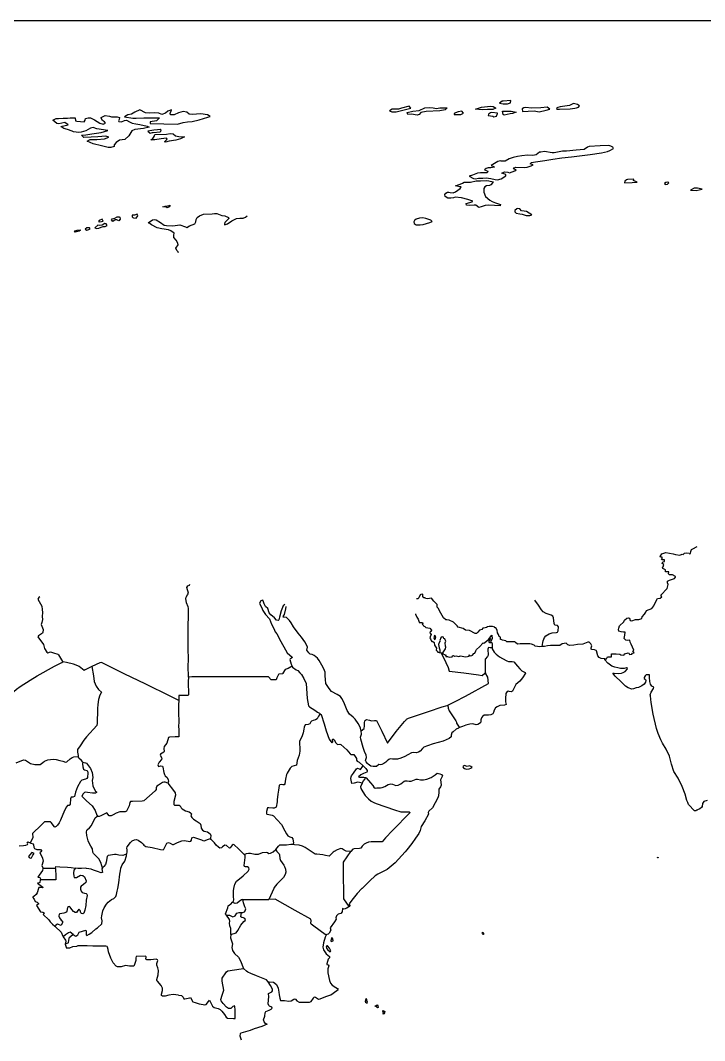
# Model space of a CAD drawing. Extents: x -180 to 180, y -90 to 90.
# Drawn here: x 7.8 to 78.6, y -15.7 to 89.9 of the extents above; entities that cross this region are included whole.
import ezdxf

# ---------------------------------------------------------------- set-up
doc = ezdxf.new("R2010")
doc.units = 0
doc.header["$MEASUREMENT"] = 0
for name, color, linetype in [('POLITICAL_BOUNDARIES', 41, 'CONTINUOUS'), ('SHORE', 131, 'CONTINUOUS'), ('World_Raster', 7, 'CONTINUOUS')]:
    doc.layers.add(name, color=color, linetype=linetype)
picture_1 = doc.add_image_def('image1.tif', size_in_pixel=(720, 360))

msp = doc.modelspace()

# ---------------------------------------------------------------- linework, layer by layer
at = {"layer": 'POLITICAL_BOUNDARIES', "linetype": 'Continuous'}
for p, q in [((51.171997, 24.453217), (51.323414, 24.415632)), ((51.323414, 24.415632), (51.491489, 24.42775))]:
    msp.add_line(p, q, dxfattribs=at)
for points in [[(20.994308, 68.949242), (21.449711, 69.244492), (21.609472, 69.290466), (21.828718, 69.25396), (22.275944, 68.978279), (22.663425, 68.710518), (22.904816, 68.651917), (23.539846, 68.632736), (24.285507, 68.73378), (24.865355, 68.512459), (25.004356, 68.445984), (25.266495, 68.611656), (25.829033, 68.824036), (25.913612, 69.049385), (25.949293, 69.274986), (26.066208, 69.471359), (26.321339, 69.661209), (26.710915, 69.829422), (27.612534, 69.871857), (27.862202, 69.903389), (28.112347, 69.90464), (28.618542, 69.710701), (28.920647, 69.659378), (29.316914, 69.503006), (29.336666, 69.382584), (28.943388, 68.967361), (28.900066, 68.802269), (28.900816, 68.712502)], [(24.151396, 65.813652), (24.100409, 65.918922), (23.953117, 66.056747), (23.859779, 66.297417), (24.084892, 66.657608), (24.071836, 66.833847), (23.889334, 67.14212), (23.661551, 67.428902), (23.663404, 67.665749), (23.691319, 67.851295), (23.344902, 68.102173), (23.116396, 68.205215), (22.404411, 68.298431), (21.91614, 68.430183), (21.336992, 68.726212), (21.060061, 68.93457), (20.994308, 68.949242)], [(28.900816, 68.712502), (29.211081, 68.848801), (29.666445, 69.151161), (30.127264, 69.371574), (30.473602, 69.426041), (30.844465, 69.435463), (31.075363, 69.527069), (31.257448, 69.656563)], [(68.250664, 23.781042), (68.417274, 23.797165), (68.550499, 23.991314), (68.940292, 23.998755), (68.93338, 24.326124), (69.049843, 24.302593), (69.425499, 24.298418), (69.801369, 24.288923), (69.904404, 24.221964), (70.235252, 24.177322), (70.325287, 24.326124), (70.676163, 24.422852), (70.758743, 24.395054), (70.823784, 24.244284), (71.071091, 24.281481), (71.138847, 24.393087), (71.281456, 24.422852), (71.172958, 24.631178), (71.277763, 24.698141), (70.98307, 25.29818), (70.886139, 25.526232), (70.835663, 25.724899), (70.593971, 25.68026), (70.445427, 25.724899), (70.259865, 25.909979), (70.329071, 26.24058), (70.380486, 26.55077), (70.189621, 26.55727), (69.962608, 26.595417), (69.719147, 26.668859), (69.666763, 26.840006), (69.702408, 26.960854), (69.78595, 27.205517), (70.226837, 27.607292), (70.291367, 27.80818), (70.532341, 28.016512), (70.714096, 28.053709), (70.807106, 27.99419), (70.878578, 27.761312), (71.041283, 27.718901), (71.44368, 27.860262), (71.773949, 27.855343), (72.093636, 27.971869), (72.127907, 28.142996), (72.38131, 28.417555), (72.506317, 28.634136), (72.585831, 28.797741), (73.123001, 29.020948), (73.337677, 29.267412), (73.566788, 29.814674), (73.725189, 30.025068), (73.999535, 30.084908), (74.16098, 30.211391), (74.043541, 30.382523), (74.723763, 31.059084), (74.830338, 31.498566), (74.746094, 31.668541), (74.731789, 31.833378), (74.964157, 31.944979), (75.253105, 32.033192), (75.479973, 32.123337), (75.570229, 32.238087), (75.565048, 32.333252), (75.264099, 32.503006), (74.948334, 32.480686), (74.863632, 32.592289), (74.881226, 32.785736), (74.528954, 32.784351), (74.530548, 33.023823), (74.257401, 33.157749), (74.217583, 33.269356), (74.314156, 33.328873), (74.366302, 33.544643), (74.19162, 33.648811), (74.253845, 33.834812), (74.426834, 33.879456), (74.427773, 34.035702), (74.1586, 34.028263), (74.113396, 34.11755), (74.204216, 34.184509), (74.183426, 34.325874), (74.031952, 34.325874), (73.991516, 34.40028), (74.162674, 34.675571), (74.564529, 34.794613), (75.333199, 34.648277), (75.588829, 34.586246), (76.006447, 34.519321), (76.257011, 34.638367), (76.374794, 34.586285), (76.496475, 34.720211), (76.693504, 34.779728), (76.972969, 34.733616), (77.028908, 34.653248), (77.134392, 34.70533), (77.166496, 34.921097), (77.236542, 35.114738), (77.4216, 35.219078), (77.730797, 35.385735), (77.823891, 35.423409)], [(25.156565, 21.899208), (25.151512, 23.074799), (25.161451, 23.678537), (25.141161, 24.942974), (25.141535, 25.254339), (25.145266, 26.175722), (25.152237, 26.836578), (25.160568, 28.5776), (25.167021, 29.0224), (25.14806, 29.187494), (24.973873, 29.599485), (24.890696, 30.024694), (24.915571, 30.164619), (25.060833, 30.41324), (25.164841, 30.604431), (25.005432, 31.181688), (25.09985, 31.334698), (25.265759, 31.437298), (25.310217, 31.530813)], [(9.778524, 30.224339), (9.687014, 30.153912), (9.578351, 29.981693), (9.974103, 29.259451), (10.040779, 28.884867), (10.064097, 28.573589), (10.018971, 28.185654), (10.064441, 27.849083), (9.992145, 27.569025), (9.921105, 27.346172), (10.126984, 26.826214), (10.099434, 26.527349), (10.061039, 26.450859), (9.761078, 26.239408), (9.649038, 26.181551), (9.580394, 26.054041), (10.152963, 25.288334), (10.265123, 24.875872), (10.518392, 24.483299), (10.628162, 24.414022), (10.872871, 24.504419), (11.189107, 24.429987), (11.651543, 24.273773), (11.731517, 24.197979), (12.118981, 23.520184), (12.16268, 23.488661)], [(61.773624, 25.056543), (61.855076, 25.485748), (61.877144, 25.644648), (62.016403, 26.001104), (62.144974, 26.173325), (62.502098, 26.384954), (62.81596, 26.501078), (63.265987, 26.535427), (63.359867, 26.567722), (63.444206, 26.682524), (63.460709, 27.120787), (63.376835, 27.247311), (63.083492, 27.271027), (63.000374, 27.448347), (62.950268, 28.051321), (62.874649, 28.222338), (62.690487, 28.322884), (62.176052, 28.49773), (61.86293, 28.673735), (61.70462, 28.88237), (61.384808, 29.363127), (61.02412, 29.850317)], [(56.360397, 25.983452), (56.427845, 25.911079), (56.316208, 25.721764), (56.267841, 25.587347), (56.266254, 25.508089), (56.310574, 25.479353), (56.364975, 25.490316)], [(51.323414, 24.415632), (51.792591, 23.426548), (52.03912, 22.907047), (52.156567, 22.50116), (53.669762, 22.332088), (55.193737, 22.131323), (55.571049, 22.082685), (55.833763, 22.293856), (55.902416, 22.319672)], [(56.608921, 24.93572), (56.388435, 24.920597), (56.207752, 24.957664), (56.159279, 24.779526), (56.192562, 24.182613), (56.102982, 24.029636), (55.861725, 23.761438), (55.862911, 23.335829), (55.873669, 22.402092), (55.902416, 22.319672)], [(4.407499, 19.153234), (5.160204, 19.297466), (5.979133, 19.461159), (7.366795, 20.638775), (7.742112, 20.933334), (8.78074, 21.587698), (9.503971, 22.01775), (11.309349, 23.0261), (12.043561, 23.405346), (12.16268, 23.488661)], [(15.171375, 22.985001), (14.48805, 22.656897), (14.383762, 22.586382), (13.847274, 22.996363), (13.731049, 23.078306), (13.277455, 23.228203), (12.537256, 23.427282), (12.16268, 23.488661)], [(24.153387, 19.491249), (23.261555, 19.924524), (20.751678, 21.180845), (18.528399, 22.248255), (16.174181, 23.397558), (15.989493, 23.371071), (15.171375, 22.985001)], [(15.171375, 22.985001), (15.335059, 22.019938), (15.411272, 21.43569), (15.599983, 20.972847), (15.849206, 20.612053), (16.165941, 20.340612), (15.991051, 20.015471), (15.872072, 19.569902), (15.796527, 19.080093), (15.758802, 18.634998), (15.768906, 18.393549), (15.741261, 18.075619), (15.733028, 17.605261), (15.717539, 17.115799), (15.692293, 16.905914), (14.599005, 15.730065), (14.333152, 15.378934), (13.941652, 14.779194), (13.684078, 14.421753), (13.681181, 14.116658), (13.73622, 13.792842), (13.742393, 13.672116)], [(35.892952, 23.038292), (35.48035, 22.785364), (35.188534, 22.701067), (34.945, 22.305698), (34.918934, 22.235661), (34.526917, 22.188889), (34.474037, 22.163176), (34.315273, 21.819124), (34.253376, 21.628151), (33.739182, 21.618793), (33.440571, 21.934755), (32.331799, 21.934654), (31.369932, 21.93541), (30.121634, 21.93449), (28.990536, 21.927904), (27.97048, 21.941025), (27.221333, 21.936657), (26.663149, 21.933407), (25.93655, 21.941877), (25.525253, 21.939491), (25.156565, 21.899208)], [(52.009716, 18.999846), (52.77103, 19.366421), (53.828022, 19.912594), (56.23386, 21.254368), (56.16386, 21.908276), (55.902416, 22.319672)], [(25.156565, 21.899208), (25.146648, 21.447971), (25.161577, 20.062719), (25.122225, 19.986242), (24.420097, 19.994843), (24.186132, 19.999823), (24.153387, 19.491249)], [(24.153387, 19.491249), (24.144499, 19.020937), (24.1376, 18.595133), (24.120995, 18.309057), (24.159174, 17.18445), (24.142056, 16.847534), (24.158407, 16.39642), (24.172489, 15.843609), (24.154602, 15.716402), (23.776836, 15.720541), (23.216738, 15.698173), (23.11344, 15.634009), (22.9258, 15.073646), (22.663568, 14.709856), (22.608509, 14.51252), (22.667362, 14.207813), (22.600122, 14.11208), (22.277237, 13.919516), (22.253372, 13.811337), (22.407085, 13.513533), (22.367981, 13.360776), (22.124067, 13.092407), (21.981709, 12.818282), (22.080385, 12.659981), (22.312698, 12.699481), (22.464621, 12.694023), (22.528028, 12.592716), (22.627371, 12.040372), (22.688744, 11.80558), (22.758989, 11.672527), (22.958628, 11.489409), (23.078367, 11.280373), (23.090385, 11.115203), (23.022615, 10.92414)], [(38.845409, 18.077682), (38.738342, 17.988092), (38.61364, 17.841223), (38.475975, 17.586252), (38.30991, 17.477257), (38.07999, 17.399649), (37.887909, 17.347691), (37.819057, 17.283747), (37.713089, 17.06072), (37.556316, 16.983559), (37.227985, 16.968908), (37.135853, 16.720556), (37.118885, 16.517122), (37.028057, 16.128965), (36.918907, 15.804255), (36.675591, 15.218196), (36.64452, 14.995612), (36.686108, 14.589165), (36.679874, 14.245974), (36.612953, 13.819812), (36.43359, 13.265898), (36.337654, 12.788717), (35.869476, 12.639791), (35.683239, 12.473459), (35.371109, 11.963217), (35.301575, 11.810283), (35.215599, 11.320433), (35.152363, 10.837063), (35.063557, 10.753926), (34.940258, 10.734132), (34.746258, 10.777462), (34.629871, 10.744999), (34.556366, 10.693727), (34.4725, 10.197527), (34.420418, 9.777757), (34.330391, 9.205243), (34.347897, 8.970187), (34.245422, 8.448439), (34.034191, 8.313717), (33.904495, 8.319306), (33.48711, 8.374022), (33.342674, 8.360459), (33.258034, 7.997684), (33.233459, 7.787812), (33.275829, 7.7245), (33.491379, 7.674941), (33.822163, 7.619704), (33.972488, 7.544331), (34.334518, 7.133368), (34.811184, 6.653161), (35.149384, 5.994186), (35.304375, 5.664604), (35.460922, 5.474866), (35.668472, 5.348983), (35.855217, 5.305597), (35.976311, 5.166492), (36.029057, 4.721907), (36.013779, 4.645551), (36.005898, 4.581953)], [(43.031712, 16.338448), (43.343391, 16.591829), (43.394417, 16.846292), (43.375919, 17.151176), (43.425648, 17.373852), (43.503525, 17.456903), (43.60099, 17.501955), (43.902824, 17.433844), (44.103352, 17.377829), (44.425205, 17.398787), (44.628838, 17.393629), (45.173775, 16.291246), (45.75948, 15.074724), (46.678226, 16.274685), (47.536331, 17.296328), (47.708599, 17.475241), (47.727028, 17.532532), (47.945385, 17.635464), (50.023277, 18.340174), (51.417061, 18.805777), (51.933514, 18.961275), (52.009716, 18.999846)], [(52.009716, 18.999846), (52.05117, 18.701488), (52.152439, 18.416187), (52.424561, 17.979412), (52.844162, 17.365608), (52.901203, 17.251589), (52.898582, 17.118151), (53.116108, 16.808107), (53.224613, 16.67074)], [(7.328058, 13.036778), (7.929462, 13.281866), (8.139622, 13.333957), (8.298931, 13.296757), (8.826942, 12.963011), (9.261085, 12.838454), (9.681026, 12.84093), (9.804191, 12.867085), (10.087229, 13.046728), (10.268868, 13.193985), (10.617134, 13.323161), (10.899888, 13.369322), (11.218775, 13.390276), (11.457747, 13.372615), (11.855591, 13.273274), (12.181015, 13.186216), (12.455629, 13.092496), (12.571685, 13.118608), (12.914367, 13.432066), (13.118283, 13.566743), (13.314674, 13.656885), (13.742393, 13.672116)], [(14.237101, 13.07759), (14.206785, 12.918528), (14.247578, 12.594624), (14.296453, 12.366094), (14.397173, 12.290422), (14.650026, 12.241073), (14.714494, 12.15883), (14.749423, 12.000141), (14.709593, 11.497785), (14.64383, 11.395704), (14.520426, 11.318707), (14.12227, 11.221011), (13.991504, 11.10583), (13.692288, 10.532033), (13.466138, 9.990435), (13.356635, 9.538502), (13.197736, 9.480358), (13.031716, 9.46666), (12.973657, 9.307422), (12.907807, 8.754048), (12.821063, 8.613706), (12.647949, 8.593603), (12.532445, 8.465796), (12.344718, 8.089681), (11.919612, 7.089246), (11.782964, 6.808759), (11.62475, 6.585355), (11.459311, 6.425474), (11.351353, 6.37398), (11.286496, 6.399019), (10.961712, 6.835662), (10.89679, 6.898842), (10.399669, 6.921319), (10.277217, 6.907876), (9.687808, 6.338673), (9.263991, 5.961142), (9.041525, 5.724638), (9.050218, 5.286102), (8.964746, 5.037705), (8.795475, 4.729013)], [(14.237101, 13.07759), (14.079344, 13.260975), (13.820555, 13.494618), (13.742393, 13.672116)], [(14.237101, 13.07759), (14.519106, 13.028419), (14.612905, 12.99083), (15.027904, 12.433981), (15.205419, 12.034616), (15.259027, 11.494683), (15.199064, 11.201961), (15.274869, 10.649448), (15.367174, 10.389407), (15.5388, 10.104405), (15.632114, 10.009626), (15.653492, 9.952544), (15.552135, 9.888381), (15.248872, 9.873878), (14.715009, 9.9597), (14.498572, 9.996544), (14.390109, 9.951413), (14.25967, 9.810804), (14.114523, 9.568427), (14.603739, 9.088264), (15.208096, 8.557946), (15.495214, 8.076591), (15.667103, 7.600911), (15.760622, 7.518845)], [(43.131264, 10.909723), (42.881275, 10.997214), (42.701214, 11.015219), (42.300156, 10.904807), (42.075108, 10.871704), (41.983913, 11.392258), (41.997269, 11.570278), (42.044643, 11.68494), (42.26424, 11.959496), (42.556217, 12.412398), (42.652302, 12.463801), (42.831028, 12.407674), (42.979816, 12.325937), (43.218121, 12.676861), (43.251686, 12.719285)], [(23.022615, 10.92414), (22.771019, 11.017982), (22.626566, 11.02348), (22.481506, 10.984489), (22.058805, 10.708695), (21.891363, 10.606008), (21.817051, 10.433965), (21.814888, 10.249639), (21.726782, 10.122011), (20.53417, 9.098016), (20.360739, 9.058847), (19.379414, 9.033959), (19.184462, 9.007382), (19.090134, 8.917838), (19.037537, 8.555242), (18.746422, 8.025969), (18.630779, 7.961729), (18.464911, 7.948032), (18.068449, 7.952029), (17.700342, 7.829082), (17.360966, 7.655459), (17.151575, 7.533451), (17.050632, 7.520142), (16.949835, 7.551322), (16.727282, 7.84874), (16.113794, 7.54001), (15.911848, 7.468888), (15.803782, 7.48096), (15.760622, 7.518845)], [(23.022615, 10.92414), (23.626387, 10.171401), (23.782185, 9.92445), (23.83728, 9.683264), (23.650137, 9.021149), (23.654568, 8.722461), (23.725822, 8.627548), (24.086514, 8.636044), (24.209127, 8.636773), (24.302355, 8.580121), (24.415712, 8.358343), (24.515755, 8.257245), (24.874458, 8.055989), (25.233973, 7.950065), (25.391792, 7.862021), (25.49165, 7.74186), (25.42495, 7.52536), (25.502785, 7.347861), (25.703304, 7.190156), (25.954163, 7.020048), (26.276863, 6.824934), (26.369947, 6.749205), (26.462383, 6.584509), (26.488976, 6.260515), (26.617319, 6.064252), (26.782314, 5.963528), (27.149052, 5.889438), (27.399734, 5.674826), (27.470789, 5.51636), (27.433155, 5.211056), (27.447392, 5.179354)], [(43.131264, 10.909723), (42.967789, 10.546531), (43.00539, 10.362458), (43.197609, 10.033144), (43.461742, 9.653393), (43.791676, 9.293106), (44.059696, 9.046853), (44.344711, 8.902369), (44.587685, 8.808484), (46.504753, 8.158913), (47.1558, 7.946701), (47.999672, 7.964421), (48.106144, 7.895144), (46.266975, 6.003036), (45.56435, 5.242549), (45.198341, 4.833616), (44.83849, 4.831484), (44.076054, 4.852367), (43.794758, 4.812571), (43.541351, 4.715724), (43.367195, 4.619364), (43.140949, 4.395573), (43.0089, 4.204113), (42.857201, 4.152364), (42.310043, 4.117339), (42.17284, 4.07203), (41.968884, 3.842009)], [(43.131264, 10.909723), (43.28442, 11.16483), (43.450798, 11.37552), (43.50214, 11.492524)], [(16.280401, 2.144652), (16.186209, 2.347489), (16.098785, 2.70928), (15.874965, 3.07024), (15.327374, 3.626328), (15.276825, 3.772226), (15.247705, 4.127996), (15.053326, 4.400154), (14.873425, 4.697814), (14.779952, 4.964216), (14.657183, 5.497409), (14.606631, 5.846696), (14.635395, 6.037549), (14.700192, 6.126916), (14.937866, 6.306306), (15.11804, 6.536192), (15.508011, 7.320304), (15.666825, 7.467441), (15.760622, 7.518845)], [(18.707651, 3.551098), (18.779564, 3.576956), (18.808353, 3.844077), (18.815643, 4.003031), (18.772663, 4.206165), (18.816006, 4.339902), (19.169468, 4.780569), (19.328205, 4.934056), (19.565994, 5.068941), (19.781935, 5.09565), (19.976166, 5.020531), (20.313644, 4.787365), (20.464216, 4.610299), (20.535868, 4.502673), (20.765726, 4.357845), (21.4058, 4.272666), (22.275667, 4.042673), (22.54175, 4.012475), (22.621059, 4.082869), (22.925398, 4.694847), (23.084089, 4.778417), (23.256462, 4.709527), (23.507599, 4.552122), (23.62995, 4.559202), (24.048349, 4.77779), (24.466669, 4.945536), (24.733225, 4.991609), (25.121273, 4.898574), (25.301109, 4.886934), (25.416418, 4.913045), (25.474651, 5.021445), (25.511639, 5.269545), (25.691841, 5.32782), (26.209362, 5.165643), (26.518314, 5.046709), (26.647446, 4.971213), (26.791296, 4.959351), (27.223948, 5.114462), (27.447392, 5.179354)], [(30.940815, 3.522177), (30.361471, 4.116183), (29.896742, 4.532913), (29.803495, 4.570488), (29.687838, 4.499885), (29.491795, 4.238132), (29.419565, 4.193211), (29.112089, 4.477395), (28.939444, 4.48273), (28.700933, 4.316054), (28.585157, 4.207313), (28.426853, 4.200022), (28.261904, 4.288021), (28.025827, 4.502719), (27.869036, 4.724245), (27.511623, 5.071685), (27.447392, 5.179354)], [(34.19508, 4.043651), (34.500309, 4.401387), (34.631256, 4.548347), (34.933201, 4.524723), (35.307381, 4.526943), (35.761288, 4.586843), (35.970058, 4.594443), (36.005898, 4.581953)], [(41.968884, 3.842009), (41.473076, 3.889912), (41.265339, 3.971293), (41.058407, 4.122603), (40.936619, 4.166364), (40.5536, 4.0052), (40.249905, 3.850851), (40.133945, 3.761185), (39.814629, 3.422422), (39.742344, 3.37115), (39.361511, 3.413375), (39.060112, 3.500567), (38.442093, 3.560453), (38.291199, 3.578622), (37.232826, 4.265097), (36.960819, 4.396955), (36.623608, 4.483926), (36.14946, 4.551026), (36.005898, 4.581953)], [(13.220861, -4.751272), (13.439038, -4.902537), (13.518285, -4.908424), (13.717915, -4.786461), (13.865067, -4.524962), (14.537779, -4.285761), (14.56223, -4.476315), (14.581259, -4.774971), (14.647527, -4.869927), (14.904243, -4.722195), (15.153256, -4.54273), (15.572082, -4.1779), (15.735981, -4.075222), (16.197245, -3.652935), (16.235859, -3.334872), (16.181087, -3.011011), (16.214687, -2.832828), (16.301588, -2.311066), (16.455748, -1.973255), (16.667173, -1.596961), (16.851868, -1.392456), (17.215662, -1.123312), (17.45182, -1.020203), (17.658377, -0.828278), (17.720881, -0.592725), (17.797178, -0.274441), (17.849022, 0), (17.963072, 0.603731), (18.051363, 1.513206), (18.121746, 1.85686), (18.163944, 2.105005), (18.320963, 2.474605), (18.571754, 2.851109), (18.75087, 3.392454), (18.765207, 3.46246), (18.707651, 3.551098)], [(18.707651, 3.551098), (18.369698, 3.421966), (17.966942, 3.464058), (17.68643, 3.525956), (17.520998, 3.550399), (17.082371, 3.471511), (16.866678, 3.425739), (16.751764, 3.323359), (16.652287, 2.74435), (16.581072, 2.508741), (16.41647, 2.285293), (16.280401, 2.144652)], [(29.732117, -1.417487), (29.816715, -1.283496), (29.851208, -1.162516), (29.825865, -0.825765), (29.836929, -0.495167), (29.827328, -0.228243), (29.87574, 0), (29.97312, 0.459108), (30.151047, 0.765276), (30.265406, 0.893082), (30.824224, 1.341349), (31.36223, 1.82126), (31.448301, 2.025168), (31.397919, 2.164705), (31.275736, 2.246605), (31.060062, 2.2644), (30.973801, 2.276593), (30.916325, 2.390658), (31.033138, 3.236711), (31.041086, 3.42743), (30.969522, 3.509641), (30.940815, 3.522177)], [(30.940815, 3.522177), (31.164251, 3.625198), (31.373026, 3.664575), (31.595961, 3.65955), (32.01973, 3.554025), (32.429787, 3.575532), (32.826191, 3.724071), (33.222157, 3.783628), (33.35854, 3.739944), (33.494633, 3.651782), (33.660103, 3.659116), (33.941536, 3.800618), (34.19508, 4.043651)], [(34.19508, 4.043651), (34.33007, 3.822004), (34.544449, 3.613534), (34.601345, 3.512171), (34.613716, 3.124534), (34.691944, 2.915259), (35.021347, 2.434157), (35.121746, 2.275855), (35.222172, 2.003146), (35.243862, 1.704535), (35.179546, 1.449906), (34.98632, 1.1373), (34.771614, 0.90084), (34.328194, 0.478684), (34.03299, 0.10272), (33.985577, 0), (33.470871, -1.11514)], [(41.813557, -1.859768), (41.263226, -1.062782), (41.251064, -0.643324), (41.237583, 0), (41.218304, 0.920145), (41.217171, 1.377788), (41.216988, 1.574826), (41.224354, 1.956233), (41.225777, 2.502869), (41.226803, 2.731684), (41.968884, 3.842009)], [(13.469757, 2.12792), (13.291055, 1.917096), (13.256688, 1.611792), (13.287298, 1.281448), (13.352665, 1.167415), (13.561161, 1.155951), (13.983912, 1.380935), (14.25001, 1.350738), (14.416158, 1.205537), (14.591148, 0.799763), (14.549084, 0.640612), (14.298928, 0.442069), (14.077429, 0.262769), (14.006531, 0.135229), (13.99704, 0), (13.993588, -0.049185), (14.052668, -0.245891), (14.161619, -0.385084), (14.399588, -0.479012), (14.572394, -0.516113), (14.644751, -0.572898), (14.696414, -0.725147), (14.593049, -1.196132), (14.534039, -1.749505), (14.424474, -2.239609), (14.341794, -2.545213), (14.227383, -2.596751), (14.090412, -2.56578), (14.025107, -2.515314), (13.950194, -2.255141), (13.819518, -2.141507), (13.656627, -2.358592), (13.571547, -2.460807), (13.44223, -2.467931), (13.268668, -2.379978), (13.086328, -2.145872), (12.933037, -1.930665), (12.846107, -1.867606), (12.738436, -1.880961), (12.660242, -1.964067), (12.585121, -2.326841), (12.528679, -2.422515), (12.256742, -2.532197), (11.847699, -2.598194), (11.790683, -2.64304), (11.764487, -2.865669), (11.816768, -3.030632), (11.992178, -3.264782), (12.115826, -3.37846), (12.139083, -3.51181), (11.984788, -3.817844), (11.623398, -3.680155), (11.437709, -3.782966), (11.354817, -3.915314)], [(11.421324, 2.071228), (11.441772, 2.293826), (11.837363, 2.251689), (12.635493, 2.211939), (13.009376, 2.195096), (13.469757, 2.12792)], [(16.280401, 2.144652), (16.208845, 2.061591), (16.25367, 1.674131), (16.131662, 1.635262), (15.742894, 1.766436), (15.35406, 1.916661), (15.094895, 2.004107), (14.843065, 2.059819), (14.627335, 2.077601), (14.505022, 2.102298), (14.109797, 2.068167), (13.721576, 2.078571), (13.469757, 2.12792)], [(11.421324, 2.071228), (11.43319, 1.244981), (11.441952, 0.997134), (11.442422, 0.927217), (11.183781, 0.912968), (10.623125, 0.922344), (10.20625, 0.926219), (9.832644, 0.906501)], [(11.421324, 2.071228), (10.537107, 2.078681), (10.084894, 2.075238)], [(29.097668, -2.749802), (29.008856, -2.597774), (29.229473, -1.986214), (29.284286, -1.795184), (29.404917, -1.680047), (29.540453, -1.602961), (29.732117, -1.417487)], [(30.799625, -1.137793), (30.655958, -1.145006), (30.406574, -1.324471), (30.20059, -1.516396), (30.006777, -1.536621), (29.761129, -1.436374), (29.732117, -1.417487)], [(30.667433, -2.467124), (30.803911, -2.459955), (30.982496, -2.388966), (31.045948, -2.312311), (31.092896, -2.095899), (31.017719, -1.873866), (30.854095, -1.474366), (30.799625, -1.137793)], [(30.799625, -1.137793), (31.37434, -1.115303), (33.470871, -1.11514)], [(39.432785, -4.827921), (38.952518, -4.46476), (37.860485, -3.676623), (37.829212, -3.568731), (37.881119, -3.320509), (37.819859, -3.149228), (36.220955, -2.256073), (34.122833, -1.10037), (33.470871, -1.11514)], [(29.097668, -2.749802), (29.407017, -2.760681), (29.761812, -2.904765), (29.940552, -2.84649), (30.011784, -2.807931), (30.187168, -2.552616), (30.416061, -2.481329), (30.667433, -2.467124)], [(29.549189, -4.737525), (29.541616, -4.139305), (29.43486, -3.853884), (29.42907, -3.567865), (29.446806, -3.370693), (29.407621, -3.199292), (29.097668, -2.749802)], [(29.549189, -4.737525), (30.11277, -4.580897), (30.287037, -4.338296), (30.577271, -3.796234), (30.885906, -3.412982), (31.041718, -3.291271), (31.061457, -3.195807), (30.994713, -3.088137), (30.87141, -3.031663), (30.691082, -3.000946), (30.595898, -2.906166), (30.667433, -2.467124)], [(13.220861, -4.751272), (12.90793, -4.51159), (12.750475, -4.569733), (12.444422, -4.800394), (12.203352, -4.987135)], [(13.220861, -4.751272), (12.958443, -5.007105), (12.815734, -5.096948), (12.773443, -5.160757), (12.728656, -5.561493), (12.736385, -5.59959), (12.403326, -5.734381)], [(29.549189, -4.737525), (29.520123, -5.080269), (29.711432, -5.727658), (29.665749, -6.109234), (29.720707, -6.421421), (29.939547, -6.705175), (30.360525, -7.109521), (30.552929, -7.460642), (30.863163, -8.272057)], [(24.144161, -11.024268), (23.585691, -10.957644), (23.139669, -11.023863), (22.752935, -11.14058), (22.47835, -11.142204), (22.389015, -11.053731), (22.385649, -10.939324), (22.475039, -10.531939), (22.476337, -10.322143), (22.338642, -10.043249), (21.959028, -9.594146), (21.906153, -9.499101), (21.896582, -9.403802), (22.029604, -8.938946), (22.061625, -8.461986), (22.012072, -8.188922), (21.876163, -7.916391), (21.901472, -7.757315), (21.98115, -7.445349), (21.957752, -7.362853), (21.812698, -7.319212), (21.258709, -7.360644), (20.862555, -7.36935), (20.767319, -7.293634), (20.791706, -7.077355), (20.710409, -6.976125), (19.803377, -7.013294), (19.752954, -7.013593), (19.712866, -7.172757), (19.725414, -7.439668), (19.59668, -7.840925), (19.514015, -8.025757), (19.067097, -8.02841), (18.662279, -7.973604), (18.203125, -8.084391), (17.806904, -8.099458), (17.675646, -8.023952), (17.387672, -7.669684), (17.119272, -7.188163), (16.877434, -6.553917), (16.851351, -6.293446), (16.79697, -6.058567), (16.760017, -6.001572), (16.615181, -5.951581), (16.442284, -5.946259), (15.945415, -5.942847), (15.54964, -5.957914), (15.268864, -5.959582), (14.678099, -5.937671), (14.252935, -5.914763), (13.90026, -5.923226), (13.706056, -5.937088), (13.562732, -5.982442), (13.15992, -6.010254), (12.845187, -6.151979), (12.593542, -6.178897), (12.54304, -6.172845)], [(24.144161, -11.024268), (24.449007, -11.066969), (24.613432, -11.237643), (24.690838, -11.396119), (24.778395, -11.421025), (25.294607, -11.290824), (25.373051, -11.25857), (25.634171, -11.714752), (25.854145, -11.802464), (26.270321, -11.914428), (26.68524, -11.988267), (26.831717, -12.038256), (26.996674, -11.999134), (27.231512, -11.692592), (27.327044, -11.533084), (27.654177, -12.173261), (27.825356, -12.2994), (28.227901, -12.417815), (28.442213, -12.530986), (28.629431, -12.68881), (28.881712, -13.017919), (29.053204, -13.309361), (29.209345, -13.403797), (29.819704, -13.444697), (29.986576, -13.450076), (30.004803, -13.202019), (29.992262, -12.559963), (29.977793, -12.204015), (29.916628, -12.121729), (29.753578, -12.205341), (29.551912, -12.409979), (29.320148, -12.405001), (29.119766, -12.279028), (28.743406, -11.899796), (28.537947, -11.627641), (28.518579, -11.494245), (28.653828, -11.035707), (28.823244, -10.507045), (28.655888, -9.567151), (28.669197, -9.287349), (29.027641, -8.713078), (29.097214, -8.623667), (29.25313, -8.527385), (30.609598, -8.303192), (30.863163, -8.272057)], [(33.408264, -9.6408), (33.235111, -9.457356), (32.90519, -9.300369), (32.197079, -9.043921), (31.626017, -8.773952), (31.297842, -8.655106), (31.179626, -8.560448), (30.863163, -8.272057)], [(33.311264, -14.028079), (33.134476, -13.971903), (33.016785, -13.788218), (32.926735, -13.572581), (33.061775, -13.209388), (33.103867, -12.86581), (33.169327, -12.712831), (33.525993, -12.596292), (33.737923, -12.480591), (33.827099, -12.37198), (33.794201, -12.283165), (33.564629, -12.163733), (33.4673, -12.088017), (33.431492, -11.929284), (33.472198, -11.17248), (33.454258, -10.905555), (33.45919, -10.848307), (33.778217, -10.693836), (33.860149, -10.572558), (33.854485, -10.426373), (33.659313, -10.039721), (33.408264, -9.6408)], [(33.408264, -9.6408), (33.508076, -9.633738), (33.964428, -9.681894), (34.262684, -9.924273), (34.464439, -10.302601), (34.525024, -10.728452), (34.54895, -10.991237), (34.609623, -11.335857), (34.698071, -11.587253)], [(34.698071, -11.587253), (35.102024, -11.595145), (35.560528, -11.662366), (35.797367, -11.622823), (36.0867, -11.462166), (36.142002, -11.404622), (36.244865, -11.442153), (36.390137, -11.61932), (36.620296, -11.751466), (37.05378, -11.742538), (37.487545, -11.739977), (37.676712, -11.764287), (37.854462, -11.699659), (38.09882, -11.354889), (38.193325, -11.208095), (38.317898, -11.245504), (38.608524, -11.434524), (38.810287, -11.420617), (39.369648, -11.169343), (39.917725, -10.988076), (40.14909, -10.834116), (40.669857, -10.458284)], [(33.311264, -14.028079), (32.742966, -14.266683), (31.979609, -14.525498), (31.560415, -14.705992), (30.586086, -14.966058), (30.501822, -15.023783), (30.49826, -15.246323), (30.566807, -15.455731), (30.605829, -15.652604)]]:
    msp.add_lwpolyline(points, dxfattribs=at)
at = {"layer": 'SHORE', "linetype": 'Continuous'}
for points in [[(58.195541, 81.257248), (58.507347, 81.348915), (58.527721, 81.593613), (57.745998, 81.520325), (57.63903, 81.520111), (57.360085, 81.336388), (57.743553, 81.266418), (58.195541, 81.257248)], [(22.174446, 79.799828), (21.858534, 79.495071), (21.186993, 79.377869), (21.201962, 79.208054), (24.024183, 79.164429), (24.620003, 79.329124), (25.05883, 79.392319), (25.540354, 79.419983), (26.270624, 79.591072), (27.172298, 79.870842), (27.400459, 79.961327), (27.152281, 80.130676), (26.458078, 80.215843), (25.554964, 80.165878), (25.237642, 80.184448), (24.986528, 80.396637), (24.625105, 80.454254), (24.147911, 80.336739), (23.701931, 80.114098), (23.319073, 80.113312), (23.280428, 80.257561), (23.420048, 80.627769), (23.029682, 80.48996), (22.791067, 80.285576), (22.401369, 80.140274), (22.084846, 80.293777), (21.679537, 80.331696), (21.177332, 80.291946), (20.728123, 80.339417), (20.119062, 80.650406), (19.60243, 80.38562), (19.271282, 80.181953), (18.899494, 80.104385), (18.534258, 79.899338), (19.42173, 79.757195), (19.765339, 79.78479), (20.547874, 79.813255), (21.456303, 79.806007), (22.174446, 79.799828)], [(46.674873, 80.431252), (48.183727, 80.797028), (48.025589, 81.015205), (47.212646, 80.814796), (46.890675, 80.715454), (46.250069, 80.704239), (45.968548, 80.546776), (46.215355, 80.440056), (46.530502, 80.440704), (46.674873, 80.431252)], [(48.84581, 80.097969), (48.244152, 80.1735), (47.857334, 80.153511), (47.785881, 80.346214), (48.405167, 80.512695), (49.047932, 80.572639), (49.644474, 80.849495), (50.115364, 80.880241), (50.490673, 80.851265), (50.821217, 80.782722), (51.191109, 80.832886), (51.927967, 80.844337), (51.733303, 80.627121), (51.199673, 80.547729), (49.772072, 80.457062), (49.231205, 80.349152), (49.038479, 80.165497), (48.84581, 80.097969)], [(52.671608, 80.153671), (53.353916, 80.16465), (53.640457, 80.2808), (53.461327, 80.503571), (53.075245, 80.434639), (52.805145, 80.337097), (52.672432, 80.249878), (52.671608, 80.153671)], [(54.889496, 80.692535), (55.498901, 80.901321), (56.434883, 81.012756), (56.692616, 80.973389), (56.995094, 80.805351), (56.653561, 80.676514), (56.102634, 80.6754), (55.574821, 80.635048), (54.889496, 80.692535)], [(56.760967, 79.927353), (57.044384, 79.990875), (57.159386, 80.239708), (57.143288, 80.297554), (56.570316, 80.344749), (56.421505, 80.33477), (56.22506, 80.170494), (56.195614, 80.036354), (56.664433, 79.981148), (56.760967, 79.927353)], [(57.66021, 80.502411), (58.576775, 80.48481), (59.097923, 80.408073), (58.714165, 80.262154), (58.453854, 80.232704), (57.838665, 80.097023), (57.750614, 80.163963), (57.66021, 80.502411)], [(59.740379, 80.457993), (60.341415, 80.488419), (60.962471, 80.538452), (61.46154, 80.442078), (62.18166, 80.589806), (62.57251, 80.698524), (62.276817, 80.915337), (61.620354, 80.834694), (60.670303, 80.822853), (60.09391, 80.881073), (59.867039, 80.840973), (59.690742, 80.731987), (59.740379, 80.457993)], [(63.582748, 80.690796), (64.665245, 80.752083), (65.141533, 80.792549), (65.333931, 80.852264), (65.526833, 80.912155), (65.651459, 81.061859), (65.414093, 81.181686), (64.999779, 81.291725), (64.587044, 81.079681), (63.648163, 80.957954), (63.389259, 80.877983), (63.25893, 80.808388), (63.287979, 80.70002), (63.582748, 80.690796)], [(13.455882, 79.817703), (13.486623, 79.504059), (13.600397, 79.450691), (14.362559, 79.380806), (14.461756, 79.550629), (14.520253, 79.738884), (14.778359, 79.802231), (15.013777, 79.820663), (15.440855, 79.606155), (15.97781, 79.259262), (16.336842, 79.153336), (16.592478, 79.251549), (16.492819, 79.38488), (16.285624, 79.545151), (16.138697, 79.759918), (16.120264, 79.858749), (16.529951, 80.042107), (16.98031, 79.995522), (17.198994, 79.91481), (17.774248, 79.906921), (18.03772, 79.826424), (18.001863, 79.637917), (17.925844, 79.503616), (17.972672, 79.432274), (18.219654, 79.379265), (18.554213, 79.531609), (18.752405, 79.576691), (19.050133, 79.398674), (19.355247, 79.247917), (19.70854, 79.177528), (20.135517, 79.125122), (20.887856, 78.931854), (21.111759, 78.826363), (20.524841, 78.701958), (19.632814, 78.6036), (19.319487, 78.471512), (18.99044, 77.956757), (18.592283, 77.558601), (18.03311, 77.50592), (17.688526, 77.265038), (17.483559, 76.999931), (17.470665, 76.829834), (17.116625, 76.73584), (16.866577, 76.743843), (16.149767, 76.903793), (15.302542, 77.132248), (14.688243, 77.387886), (14.981591, 77.551743), (15.685718, 77.570267), (16.490475, 77.632126), (16.915218, 77.805588), (16.621712, 77.917564), (15.801742, 77.85537), (15.097087, 77.802124), (14.334694, 77.783379), (14.108755, 78.016876), (14.54018, 78.043762), (15.157086, 78.140564), (16.124554, 78.281853), (16.820713, 78.484245), (15.684008, 78.666382), (15.287574, 78.797623), (15.022696, 78.735474), (14.556493, 78.444893), (14.07542, 78.312851), (13.822097, 78.286209), (13.265751, 78.363747), (13.113766, 78.442162), (12.641138, 78.607857), (12.278236, 78.712631), (11.963994, 78.897148), (12.728499, 79.075539), (12.360655, 79.332428), (11.748831, 79.188995), (11.53889, 79.224113), (11.123107, 79.562141), (11.488006, 79.724113), (11.720204, 79.733505), (12.203975, 79.78833), (12.661359, 79.771233), (12.921047, 79.798691), (13.455882, 79.817703)], [(21.451042, 78.283264), (21.524662, 78.30085), (22.221794, 78.363297), (22.308596, 78.415924), (22.339258, 78.529823), (22.226374, 78.590981), (21.974522, 78.581726), (21.568399, 78.519577), (20.959373, 78.422112), (21.204977, 78.221741), (21.451042, 78.283264)], [(21.283754, 77.53788), (21.472292, 77.66745), (21.630127, 77.866447), (21.69488, 78.083412), (22.910309, 78.129204), (23.2745, 78.173424), (23.570873, 78.15657), (23.812216, 77.939888), (24.161964, 77.862602), (24.743523, 77.837776), (24.349962, 77.629822), (23.874828, 77.491226), (23.156769, 77.37825), (22.801548, 77.28331), (22.684055, 77.325912), (22.946699, 77.59269), (22.8764, 77.704605), (22.336323, 77.625984), (21.685869, 77.512848), (21.283754, 77.53788)], [(57.164101, 73.374062), (57.534065, 73.501884), (58.026482, 73.797523), (58.003086, 73.941261), (57.608398, 74.068565), (57.87487, 74.205292), (58.213013, 74.16584), (58.394196, 74.102051), (58.936806, 74.303589), (59.085617, 74.408333), (58.806179, 74.5205), (58.860077, 74.625366), (59.054234, 74.70639), (59.975285, 74.675827), (60.21244, 74.69239), (60.637184, 74.854767), (60.827015, 74.952255), (60.537319, 75.04953), (60.666996, 75.17308), (61.090679, 75.264465), (62.036259, 75.373489), (62.865158, 75.515617), (63.820141, 75.650055), (64.804146, 75.77652), (66.751862, 75.996864), (67.926132, 76.19149), (68.531982, 76.335266), (68.775124, 76.411392), (69.140511, 76.62281), (69.070854, 76.783394), (68.871979, 76.884758), (68.660385, 76.943794), (67.775963, 76.908173), (66.646019, 76.846619), (66.476929, 76.778496), (66.129723, 76.524323), (65.290916, 76.47216), (64.308289, 76.360909), (63.876987, 76.343277), (63.008938, 76.198959), (62.796959, 76.181801), (62.022419, 76.306168), (61.629208, 76.246658), (61.506256, 76.254829), (61.152657, 75.977951), (60.820415, 75.910568), (60.246647, 75.934502), (59.659592, 75.883377), (59.221306, 75.81591), (58.762199, 75.698601), (58.373726, 75.548538), (57.932362, 75.307983), (57.530964, 75.31546), (57.429714, 75.348282), (57.198639, 75.2901), (56.506302, 74.887535), (56.742908, 74.78286), (56.855694, 74.710388), (56.472431, 74.628975), (56.168175, 74.620338), (55.979614, 74.555504), (55.822178, 74.434433), (56.149242, 74.282333), (56.088913, 74.121788), (55.391602, 74.120491), (55.09724, 74.079895), (54.552879, 73.886902), (54.221214, 73.750557), (54.682369, 73.536339), (54.867298, 73.488968), (55.197289, 73.5532), (55.628536, 73.569908), (55.961105, 73.594414), (56.46862, 73.531708), (56.898758, 73.437119), (57.164101, 73.374062)], [(52.814804, 72.756973), (53.283386, 72.923492), (53.513424, 73.058258), (53.705967, 73.153549), (54.347755, 73.162689), (54.939831, 73.274696), (55.384361, 73.283478), (56.019844, 73.32431), (56.267723, 73.293068), (56.71217, 73.190842), (56.683773, 73.111603), (56.475269, 72.874184), (56.339565, 72.802956), (56.025757, 72.770859), (55.826336, 72.668114), (55.721245, 72.494972), (55.724018, 72.126724), (55.924328, 71.659393), (56.355125, 71.287964), (56.582462, 71.149239), (56.931156, 71.010948), (57.454323, 70.834763), (57.441422, 70.708015), (56.262249, 70.74794), (55.882465, 70.724167), (55.469925, 70.577507), (55.201962, 70.538651), (54.897728, 70.76075), (54.726116, 70.775826), (54.235279, 70.73645), (53.932301, 70.782036), (53.918365, 70.943672), (54.524323, 71.106789), (54.557148, 71.215004), (54.511539, 71.222641), (54.086727, 71.345642), (53.437466, 71.530502), (52.754139, 71.606865), (52.605518, 71.536697), (52.324711, 71.481857), (52.018608, 71.496796), (51.737209, 71.674919), (51.685802, 71.861649), (51.788757, 72.00222), (51.964123, 72.096268), (52.118542, 72.112198), (52.261921, 72.065552), (52.554722, 72.058304), (52.787647, 72.144707), (53.292202, 72.49044), (53.401512, 72.647858), (53.256531, 72.647575), (52.814804, 72.756973)], [(71.589661, 73.146049), (71.233368, 73.320923), (71.251877, 73.471786), (70.602028, 73.414978), (70.495766, 73.390961), (70.322487, 73.239967), (70.302628, 73.07373), (71.07975, 73.114716), (71.589661, 73.146049)], [(74.518272, 72.907822), (74.754753, 72.947716), (74.893051, 73.066475), (74.768486, 73.161156), (74.585709, 73.113319), (74.434662, 73.002396), (74.518272, 72.907822)], [(77.698845, 72.300713), (78.331657, 72.427261), (77.864349, 72.536255), (77.504585, 72.527733), (77.123985, 72.323128), (77.698845, 72.300713)], [(19.74519, 69.423866), (19.936037, 69.650635), (19.849596, 69.839523), (19.565956, 69.733086), (19.354738, 69.725136), (19.32947, 69.566444), (19.410599, 69.483559), (19.493399, 69.453545), (19.74519, 69.423866)], [(22.519726, 70.587822), (22.749691, 70.67572), (23.008144, 70.699272), (23.1686, 70.715157), (23.281008, 70.768379), (23.173698, 70.577942), (22.979237, 70.489578), (22.844305, 70.555504), (22.519726, 70.587822)], [(60.696156, 69.755295), (60.161686, 70.104362), (59.903812, 70.149643), (59.620148, 70.187286), (59.452801, 70.401024), (59.268017, 70.423645), (59.165409, 70.392838), (58.953644, 70.208954), (58.936363, 70.071556), (59.07148, 69.950203), (59.454693, 69.882782), (59.718456, 69.845459), (60.133102, 69.71019), (60.482555, 69.710846), (60.696156, 69.755295)], [(15.690242, 68.358665), (15.879478, 68.373947), (16.124159, 68.478951), (16.337193, 68.569061), (16.56222, 68.562012), (16.739319, 68.667061), (16.660309, 68.824226), (16.527672, 68.853989), (16.223812, 68.703552), (15.928537, 68.650589), (15.770284, 68.70269), (15.474658, 68.417984), (15.690242, 68.358665)], [(15.9661, 69.025536), (16.163717, 69.078506), (16.330477, 69.123901), (16.237663, 69.319374), (15.923876, 69.175789), (15.838304, 69.085403), (15.9661, 69.025536)], [(17.351957, 69.080719), (17.198986, 69.260948), (17.284714, 69.34391), (17.536644, 69.412231), (17.787497, 69.571129), (18.003485, 69.556419), (18.066942, 69.526337), (18.111277, 69.3078), (17.975073, 69.126945), (17.743214, 69.254402), (17.579962, 69.231544), (17.351957, 69.080719)], [(49.140312, 68.734886), (49.4631, 68.765419), (50.135803, 68.976517), (50.395527, 69.067055), (50.264091, 69.217087), (49.733513, 69.38166), (49.428425, 69.456421), (49.077255, 69.433174), (48.749306, 69.327126), (48.567436, 69.161324), (48.504814, 69.048531), (48.537842, 68.876053), (48.720047, 68.741577), (49.140312, 68.734886)], [(13.370091, 68.010193), (13.43667, 68.124054), (13.634622, 68.191833), (13.95228, 68.213585), (13.972402, 68.133682), (13.870128, 68.082176), (13.446317, 67.982536), (13.370091, 68.010193)], [(14.639893, 68.177742), (14.865294, 68.23777), (14.985548, 68.312576), (14.935401, 68.424446), (14.636928, 68.401497), (14.459379, 68.2743), (14.639893, 68.177742)], [(35.139206, 29.435066), (34.967999, 29.263659), (34.752613, 28.748598), (34.602505, 28.112955), (34.525677, 27.845951), (34.444862, 27.775892), (34.261669, 27.807285), (34.059708, 28.041927), (33.707722, 28.346155), (33.534405, 28.568165), (33.382137, 29.012581), (33.147446, 29.215393), (33.017269, 29.494673), (32.940941, 29.71052), (32.851624, 29.869175), (32.642044, 29.792492), (32.522156, 29.557169), (32.794239, 28.954168), (32.853008, 28.782751), (33.13834, 28.395798), (33.55788, 27.926519), (33.770603, 27.386923), (34.007729, 26.949041), (34.132473, 26.580793), (34.307884, 26.371496), (34.718506, 25.590889), (35.201065, 24.734171), (35.393528, 24.416891), (35.657124, 24.169661), (35.860233, 24.011246), (35.92836, 23.928789), (35.819965, 23.85232), (35.691593, 23.807566), (35.672153, 23.737638), (35.779514, 23.248631), (35.892952, 23.038292)], [(61.773624, 25.056543), (61.547661, 25.043833), (61.061939, 25.112688), (60.955894, 25.201401), (60.683254, 25.315178), (60.501842, 25.34021), (59.85825, 25.33885), (59.505756, 25.357168), (59.235123, 25.324841), (59.021671, 25.495905), (58.94809, 25.552933), (58.572342, 25.564852), (58.313301, 25.564295), (58.104118, 25.557863), (58.008755, 25.665302), (57.668545, 25.721764), (57.531647, 25.80406), (57.458439, 25.810259), (57.448734, 26.035435), (57.316067, 26.093163), (57.270004, 26.32444), (57.138645, 26.481516), (57.132751, 26.768839), (56.994095, 26.990885), (56.887218, 26.985329), (56.871483, 27.066868), (56.634613, 27.123539), (56.271435, 27.129141), (56.103397, 27.121775), (56.008987, 27.022064), (55.861237, 27.013918), (55.628567, 26.98008), (55.543751, 26.816324), (55.301796, 26.754414), (55.129196, 26.554996), (54.963543, 26.427597), (54.84972, 26.408291), (54.268608, 26.718353), (53.837605, 26.764912), (53.584343, 26.926561), (53.094498, 27.069294), (52.983536, 27.204821), (52.83744, 27.331573), (52.614052, 27.597929), (52.165218, 27.793921), (51.902527, 27.831493), (51.814968, 27.844013), (51.553799, 28.053106), (51.285923, 28.528992), (51.000423, 29.030264), (50.90612, 29.150755), (50.908386, 29.41758), (50.563503, 29.759907), (50.336033, 30.083401), (49.921516, 30.019026), (49.714638, 30.037645), (49.656029, 30.094698), (49.525024, 30.119837), (49.438744, 30.240355), (49.425892, 30.494431), (49.223835, 30.449543), (49.149387, 30.404915), (49.004993, 30.099697), (48.917507, 30.016933), (48.757313, 30.011595)], [(43.031712, 16.338448), (43.018063, 16.421101), (42.967327, 16.662428), (42.738956, 17.087639), (42.410187, 17.531706), (42.213108, 17.753653), (41.832222, 18.064177), (41.60284, 18.457615), (41.236687, 19.30188), (41.023422, 19.701693), (40.897484, 19.885681), (40.540012, 20.113659), (39.967743, 20.423769), (39.73056, 20.709185), (39.370403, 21.235773), (39.334076, 21.667734), (39.307003, 22.017138), (39.305859, 22.417418), (39.25927, 22.58886), (39.118759, 22.887186), (38.693787, 23.629654), (38.533081, 23.85169), (38.192085, 24.130533), (37.985512, 24.231758), (37.760887, 24.288458), (37.622475, 24.415237), (37.405117, 24.675285), (37.472206, 24.986753), (37.421932, 25.183603), (37.20892, 25.551659), (36.872959, 26.033808), (36.515888, 26.439669), (36.034737, 27.112125), (35.798477, 27.530956), (35.64016, 27.746628), (35.315254, 28.089033), (35.079281, 28.113945), (34.967545, 28.11372), (35.002563, 28.247215), (35.089256, 28.374453), (35.229343, 28.965603), (35.275768, 29.228333)], [(48.647198, 28.457207), (48.666351, 28.402822), (48.791176, 28.110855), (48.955402, 27.888851), (49.035511, 27.590424), (49.058685, 27.539661), (49.335575, 27.552944), (49.447174, 27.496002), (49.355591, 27.389429), (49.442822, 27.30546), (49.525269, 27.17852), (49.630981, 27.148018), (49.736206, 27.026499), (50.135052, 26.951097), (50.325428, 26.754559), (50.293842, 26.628464), (50.187622, 26.612717), (50.137836, 26.50004), (50.279915, 26.328814), (50.195641, 26.061813), (50.140526, 25.972755), (50.215069, 25.8522), (50.350555, 25.552616), (50.417988, 25.605097), (50.585579, 25.478146), (50.632874, 25.200996), (50.822559, 24.887825), (50.810207, 24.697189), (50.909584, 24.576691), (50.981945, 24.487902), (51.111057, 24.450054), (51.171997, 24.453217)], [(50.633446, 26.213869), (50.566032, 25.967211), (50.62854, 25.778282), (50.709011, 25.836012), (50.762028, 26.066923), (50.714127, 26.124653), (50.738403, 26.171885), (50.633446, 26.213869)], [(51.491489, 24.42775), (51.615669, 24.622658), (51.762581, 24.832624), (51.809811, 25.004259), (51.756519, 25.118504), (51.742718, 25.437159), (51.790337, 25.626091), (51.738129, 25.77282), (51.709591, 25.862247), (51.592464, 25.904234), (51.561329, 26.045933), (51.420685, 26.083443), (51.272491, 25.962431), (51.192619, 25.689066), (51.219051, 25.605097), (51.134773, 25.555546), (51.050987, 25.282196), (51.099842, 24.926523), (51.16861, 24.729717), (51.171997, 24.453217)], [(51.491489, 24.42775), (51.495079, 24.29834), (51.657833, 24.235199), (51.726517, 24.177635), (51.810104, 24.21962), (51.789566, 24.020193), (51.968235, 24.019836), (52.149261, 23.962465), (52.458305, 24.004452), (52.504711, 24.098917), (52.586693, 24.125154), (52.684826, 24.072676), (52.875313, 24.09165), (53.143105, 24.041386), (53.243893, 24.056931), (53.279369, 24.104162), (53.890427, 24.004452), (54.220192, 24.067427), (54.209961, 24.198626), (54.311184, 24.119905), (54.47966, 24.126791), (54.550762, 24.171425), (54.691078, 24.361315), (54.795826, 24.3943), (54.915722, 24.616909), (54.974483, 24.750454), (55.294464, 25.037008), (55.660862, 25.437159), (55.734146, 25.389927), (55.837124, 25.470148), (56.21912, 25.788597), (56.360397, 25.983452)], [(56.360397, 25.983452), (56.500973, 26.176702), (56.570717, 26.253092), (56.608692, 25.878351), (56.418514, 25.560314), (56.364975, 25.490316)], [(56.364975, 25.490316), (56.569679, 25.471697), (56.609924, 25.325663), (56.610146, 25.096958), (56.608921, 24.93572)], [(68.250664, 23.781042), (67.895988, 23.831127), (67.68969, 23.945032), (67.519554, 24.109856), (67.407898, 24.605139), (67.357262, 24.668564), (67.203201, 24.731754), (66.90538, 24.769251), (66.85788, 24.800909), (66.851776, 24.921598), (66.904167, 25.131353), (66.824173, 25.334457), (66.635994, 25.505583), (66.503754, 25.51166), (65.972466, 25.326313), (65.419334, 25.287031), (65.054855, 25.222738), (64.628639, 25.190088), (64.441925, 25.227798), (64.32373, 25.329199), (64.262886, 25.418007), (63.853996, 25.353619), (63.607189, 25.181574), (63.221725, 25.174414), (62.653236, 25.179573), (62.341965, 25.121746), (62.01693, 25.070229), (61.773624, 25.056543)], [(56.608921, 24.93572), (56.609039, 24.836481), (56.814461, 24.493855), (56.997852, 24.284586), (57.349861, 23.999441), (57.654678, 23.822195), (58.107883, 23.588085), (58.284382, 23.518576), (58.408962, 23.512486), (58.66832, 23.525742), (58.832157, 23.475267), (59.2253, 23.037735), (59.457985, 22.745977), (59.665085, 22.555836), (60.029358, 22.391424), (60.040947, 22.296148), (59.739361, 21.819023), (59.462513, 21.494419), (59.065018, 21.131449), (58.715714, 20.438204), (58.60675, 20.374445), (58.354111, 20.412027), (58.248032, 20.449924), (58.134937, 20.41791), (58.009747, 20.188932), (57.981216, 19.686962), (57.98209, 19.331182), (58.042294, 19.051779), (57.860699, 18.987858), (57.389874, 18.95508), (57.107975, 18.833771), (56.942554, 18.706347), (56.812263, 18.483713), (56.753025, 18.235802), (56.661217, 18.108534), (56.461254, 17.993746), (56.216507, 17.948757), (56.085209, 17.948481), (55.911785, 17.967155), (55.764736, 17.954142), (55.593151, 17.826712), (55.494076, 17.693071), (55.438099, 17.464233), (55.439301, 17.305405), (55.398502, 17.165537), (55.114277, 16.98703), (54.959743, 16.967644), (54.610538, 17.062191), (54.287922, 17.036091), (53.884914, 16.914513), (53.539402, 16.780352), (53.412117, 16.735605), (53.224613, 16.67074)], [(78.863792, 9.140558), (78.517502, 9.012736), (78.384796, 8.828183), (78.339439, 8.516746), (78.268616, 8.402228), (78.103424, 8.274786), (77.866844, 8.159904), (77.822273, 8.134394), (77.792503, 8.115276), (77.688057, 8.045158), (77.623138, 8.045013), (77.545036, 8.070254), (76.907196, 8.723328), (76.866051, 8.901147), (76.741524, 9.135972), (76.588951, 9.764674), (76.278725, 10.570927), (75.855415, 11.440461), (75.414604, 12.119339), (75.165405, 12.893933), (74.937286, 13.70033), (74.605171, 14.436607), (74.235847, 15.075806), (74.045097, 15.407449), (73.776398, 16.054899), (73.612953, 16.57551), (73.267891, 18.048689), (73.057014, 19.261652), (72.986176, 19.96666), (72.963158, 20.074621), (73.0681, 20.328955), (73.313347, 20.704292), (73.316528, 20.844063), (73.134796, 20.97073), (72.969398, 21.167328), (72.918327, 21.453091), (72.869606, 21.865915), (72.899284, 22.145506), (72.522713, 22.132002), (72.436646, 22.036522), (72.330803, 21.845715), (72.334702, 21.763149), (72.459358, 21.649054), (72.492661, 21.566542), (72.459862, 21.369535), (72.324524, 21.172312), (72.098091, 21.006649), (71.73259, 20.840702), (71.506256, 20.789398), (71.228111, 20.674448), (71.058716, 20.667734), (70.671143, 20.793972), (70.413612, 20.964951), (69.955887, 21.415043), (69.329727, 21.985477), (69.097839, 22.302626), (69.217896, 22.321938), (69.695908, 22.265781), (69.972832, 22.30448), (70.172188, 22.368429), (70.379868, 22.495928), (70.614227, 22.769592), (70.584312, 22.877531), (70.513885, 22.845613), (70.249611, 22.794233), (69.868553, 22.806133), (69.595482, 22.856377), (69.31086, 22.915876), (69.086075, 23.01412), (68.994476, 23.045694), (68.576607, 23.343386), (68.275841, 23.69216), (68.250664, 23.781042)], [(35.892952, 23.038292), (35.949966, 22.931311), (36.315025, 22.665228), (36.493885, 22.589354), (36.67691, 22.354656), (36.864094, 22.183508), (37.107162, 21.745621), (37.331432, 21.244148), (37.458237, 19.668699), (37.601849, 18.931973), (37.683651, 18.836842), (37.964901, 18.659527), (38.232262, 18.494909), (38.510315, 18.266756), (38.731133, 18.178286), (38.845409, 18.077682)], [(38.845409, 18.077682), (38.889336, 18.019775), (39.21249, 17.073753), (39.41161, 16.343481), (39.721592, 15.480021), (40.000107, 15.105743), (40.092205, 15.201247), (40.059856, 15.417209), (40.101551, 15.518958), (40.240875, 15.404889), (40.421116, 15.100289), (40.593548, 14.922759), (40.834194, 14.942325), (40.942802, 14.936216), (41.544914, 14.359296), (41.90892, 13.947072), (41.964752, 13.902723), (42.282642, 13.877985), (42.560749, 13.484644), (42.570084, 13.376649), (42.558628, 13.287667), (42.612106, 13.192468), (42.840103, 13.110353), (43.251686, 12.719285)], [(53.224613, 16.67074), (53.097988, 16.626925), (52.855831, 16.505692), (52.560261, 16.250917), (52.441307, 16.117228), (52.366524, 15.888345), (52.338833, 15.704032), (52.154076, 15.557499), (51.516228, 15.263863), (50.494781, 14.975757), (49.916527, 14.79026), (49.537514, 14.649668), (49.376842, 14.515887), (49.164055, 14.235869), (48.968266, 14.11472), (48.740414, 14.063409), (48.473808, 14.094598), (48.23983, 14.062328), (47.865959, 13.864558), (47.573238, 13.686025), (47.143059, 13.507193), (46.804863, 13.417517), (46.282951, 13.416388), (46.029568, 13.422205), (45.896141, 13.364731), (45.722301, 13.224567), (45.599644, 13.09087), (45.397079, 12.950654), (45.167236, 12.842143), (44.992466, 12.822708), (44.884731, 12.841531), (44.644199, 12.656749), (44.266411, 12.630524), (44.044258, 12.680884), (43.763714, 12.87725), (43.687313, 12.946976), (43.544514, 13.143637), (43.506512, 13.257926), (43.587643, 13.582152), (43.551228, 13.868008), (43.410606, 14.096442), (43.256927, 14.62348), (42.999542, 15.487053), (42.96719, 15.683953), (43.087543, 16.001894), (43.031712, 16.338448)], [(43.251686, 12.719285), (43.534142, 12.451045), (43.662346, 12.241632), (43.678486, 12.114594), (43.625595, 12.063643), (43.462803, 11.980687), (43.265511, 11.935793), (43.013622, 11.795458), (42.758999, 11.585225), (42.872437, 11.528285), (43.162807, 11.55433), (43.307236, 11.548285), (43.50214, 11.492524)], [(53.955269, 12.371799), (54.202869, 12.397747), (54.395435, 12.474408), (54.530136, 12.550934), (54.398403, 12.652311), (54.263744, 12.702852), (54.014206, 12.645142), (53.737938, 12.752553), (53.610806, 12.682396), (53.569889, 12.59971), (53.629307, 12.498169), (53.726768, 12.428489), (53.955269, 12.371799)], [(43.50214, 11.492524), (43.571754, 11.472607), (43.992249, 10.958836), (44.256088, 10.679819), (44.365211, 10.508494), (44.484497, 10.413439), (44.651875, 10.445578), (44.83976, 10.445978), (45.048817, 10.433727), (45.21624, 10.465852), (45.47382, 10.587132), (45.849976, 10.778572), (46.113029, 10.849036), (46.291943, 10.804942), (46.633976, 10.68495), (46.881008, 10.717248), (47.13282, 10.863933), (47.483421, 11.118852), (47.594379, 11.176279), (47.796005, 11.157645), (48.010983, 11.113639), (48.199821, 11.133101), (48.737408, 11.350297), (48.86702, 11.337859), (49.173939, 11.249569), (49.50716, 11.262997), (49.850899, 11.346344), (50.284534, 11.493408), (50.689732, 11.79292), (50.900955, 11.964931), (51.172413, 11.895625), (51.348495, 11.800694), (51.384369, 11.79442), (51.45068, 11.673837), (51.264198, 11.260429), (51.273918, 11.006293), (51.333424, 10.72685), (51.259327, 10.523357), (51.090424, 10.294255), (51.077641, 9.989234), (51.05637, 9.614295), (50.983047, 9.385392), (50.41449, 8.367503), (50.035519, 8.010853), (49.980816, 7.870939), (50.026585, 7.712183), (49.624714, 7.005999), (49.249737, 6.43331), (49.153183, 6.007362), (48.995476, 5.721079), (48.675247, 5.218406), (48.28186, 4.683795), (47.76004, 4.009526), (47.58765, 3.811749), (46.564167, 2.684802), (45.74493, 1.984044), (44.771133, 1.479926), (44.50436, 1.307781), (43.927967, 0.817223), (43.144897, 0.02756), (43.118446, 0)], [(7.652811, 4.424308), (8.091923, 4.469738), (8.343868, 4.482996), (8.502355, 4.572301), (8.531225, 4.629556), (8.466658, 4.762859), (8.53163, 4.858315), (8.610708, 4.8013), (8.711455, 4.782458), (8.795475, 4.729013)], [(8.795475, 4.729013), (8.84089, 4.700123), (9.078322, 4.637091), (9.128533, 4.541883), (9.156917, 4.300468), (9.235854, 4.15448), (9.487557, 4.034289), (9.746656, 4.060277), (9.854559, 4.035093), (9.983839, 3.870147), (9.789318, 3.691804), (9.968869, 3.399877), (10.055, 3.164947), (10.126754, 2.841017), (10.004436, 2.395931), (10.098005, 2.154659), (10.084894, 2.075238)], [(8.832067, 3.168652), (8.904014, 3.200579), (9.055228, 3.455086), (9.184877, 3.639659), (9.062633, 3.722002), (8.9691, 3.734502), (8.702708, 3.479746), (8.594731, 3.339708), (8.695409, 3.219193), (8.832067, 3.168652)], [(73.698906, 3.217022), (73.779877, 3.273127), (73.778725, 3.231049), (73.76133, 3.174944), (73.713669, 3.174944), (73.698906, 3.217022)], [(10.084894, 2.075238), (10.055008, 1.894029), (9.904225, 1.63316), (9.703177, 1.39761), (9.574056, 1.187625), (9.76107, 1.143551), (9.825852, 1.105558), (9.847649, 0.972158), (9.832644, 0.906501)], [(9.637323, 0), (9.506211, -0.439301), (9.406172, -0.617444), (9.16238, -0.802265), (9.018873, -0.87883), (9.185041, -1.081813), (9.315519, -1.33572), (9.524314, -1.398809), (9.668931, -1.576427), (9.618801, -1.621018), (9.446855, -1.754838), (9.860108, -2.402127), (10.097589, -2.427023), (10.263745, -2.553757), (10.135107, -2.693842), (10.72832, -3.219991), (10.844882, -3.429452), (11.084126, -3.676757), (11.337675, -3.898622), (11.354817, -3.915314)], [(9.832644, 0.906501), (9.769246, 0.628842), (9.647142, 0.571387), (9.553722, 0.552124), (9.805852, 0.349321), (10.057893, 0.191005), (10.086916, 0.095738), (9.864027, 0.101612), (9.677014, 0.132986), (9.637323, 0)], [(43.118446, 0), (42.643726, -0.494608), (42.087849, -1.201185), (41.810986, -1.576704), (41.855865, -1.735481), (41.813557, -1.859768)], [(41.813557, -1.859768), (41.542984, -2.034827), (41.292267, -2.111632), (41.11903, -2.061168), (41.080528, -2.410758), (40.953472, -2.576257), (40.652168, -2.627754), (40.475006, -2.799719), (40.43536, -3.015862), (40.43808, -3.174734), (40.277691, -3.454694), (39.843796, -4.065699), (39.885063, -4.307094), (39.733475, -4.599747), (39.621033, -4.71438), (39.470936, -4.75919), (39.432785, -4.827921)], [(11.354817, -3.915314), (11.976267, -4.52001), (12.152664, -4.907257), (12.203352, -4.987135)], [(12.203352, -4.987135), (12.430177, -5.345132), (12.467143, -5.453078), (12.403326, -5.734381)], [(39.432785, -4.827921), (39.326138, -5.020048), (39.137474, -5.617815), (39.076031, -6.075499), (39.125191, -6.323236), (39.424541, -6.767434), (39.770092, -7.027244), (39.759083, -7.154369), (39.640869, -7.313498), (39.473789, -7.784121), (39.490398, -7.860353), (39.627964, -7.87912), (39.681393, -7.980677), (39.604095, -8.292238), (39.59549, -8.718042), (39.780437, -9.524735), (39.861279, -9.778768), (40.041882, -9.988092), (40.412445, -10.23514), (40.59053, -10.355504), (40.669857, -10.458284)], [(39.940903, -5.476268), (40.133904, -5.4123), (40.154228, -5.355065), (40.077633, -5.145521), (39.968536, -5.094924), (39.910255, -5.393726), (39.940903, -5.476268)], [(55.623077, -4.500296), (55.625153, -4.572769), (55.699577, -4.621084), (55.713017, -4.766029), (55.648155, -4.733819), (55.655602, -4.677452), (55.543484, -4.588874), (55.623077, -4.500296)], [(12.403326, -5.734381), (12.39791, -5.758264), (12.54304, -6.172845)], [(39.829422, -6.537787), (39.906097, -6.435941), (39.74839, -6.175732), (39.555008, -5.921948), (39.475952, -5.928471), (39.435131, -6.030241), (39.459637, -6.150927), (39.571556, -6.30956), (39.829422, -6.537787)], [(43.663326, -11.842356), (43.68708, -11.734263), (43.631283, -11.626345), (43.638565, -11.473796), (43.577438, -11.40402), (43.487278, -11.48683), (43.459808, -11.671191), (43.492985, -11.760098), (43.597317, -11.823426), (43.663326, -11.842356)], [(44.440193, -12.134104), (44.605747, -12.142156), (44.649719, -12.101893), (44.647423, -12.053576), (44.700954, -12.021366), (44.770931, -12.142156), (44.788654, -12.31931), (44.725979, -12.351522), (44.62796, -12.222679), (44.440193, -12.134104)], [(45.327084, -12.625308), (45.479736, -12.738043), (45.417496, -12.955461), (45.309372, -12.995725), (45.305183, -12.915198), (45.358627, -12.882988), (45.296082, -12.738043), (45.247711, -12.689728), (45.327084, -12.625308)]]:
    msp.add_lwpolyline(points, dxfattribs=at)

# ---------------------------------------------------------------- pictures from other files: only their frames are drawn
at = {"layer": 'World_Raster'}
image = msp.add_image(picture_1, insert=(-179.901642, -89.98465), size_in_units=(359.7601, 179.88005), dxfattribs=at)
image.dxf.flags = 7

doc.saveas('drawing.dxf')
